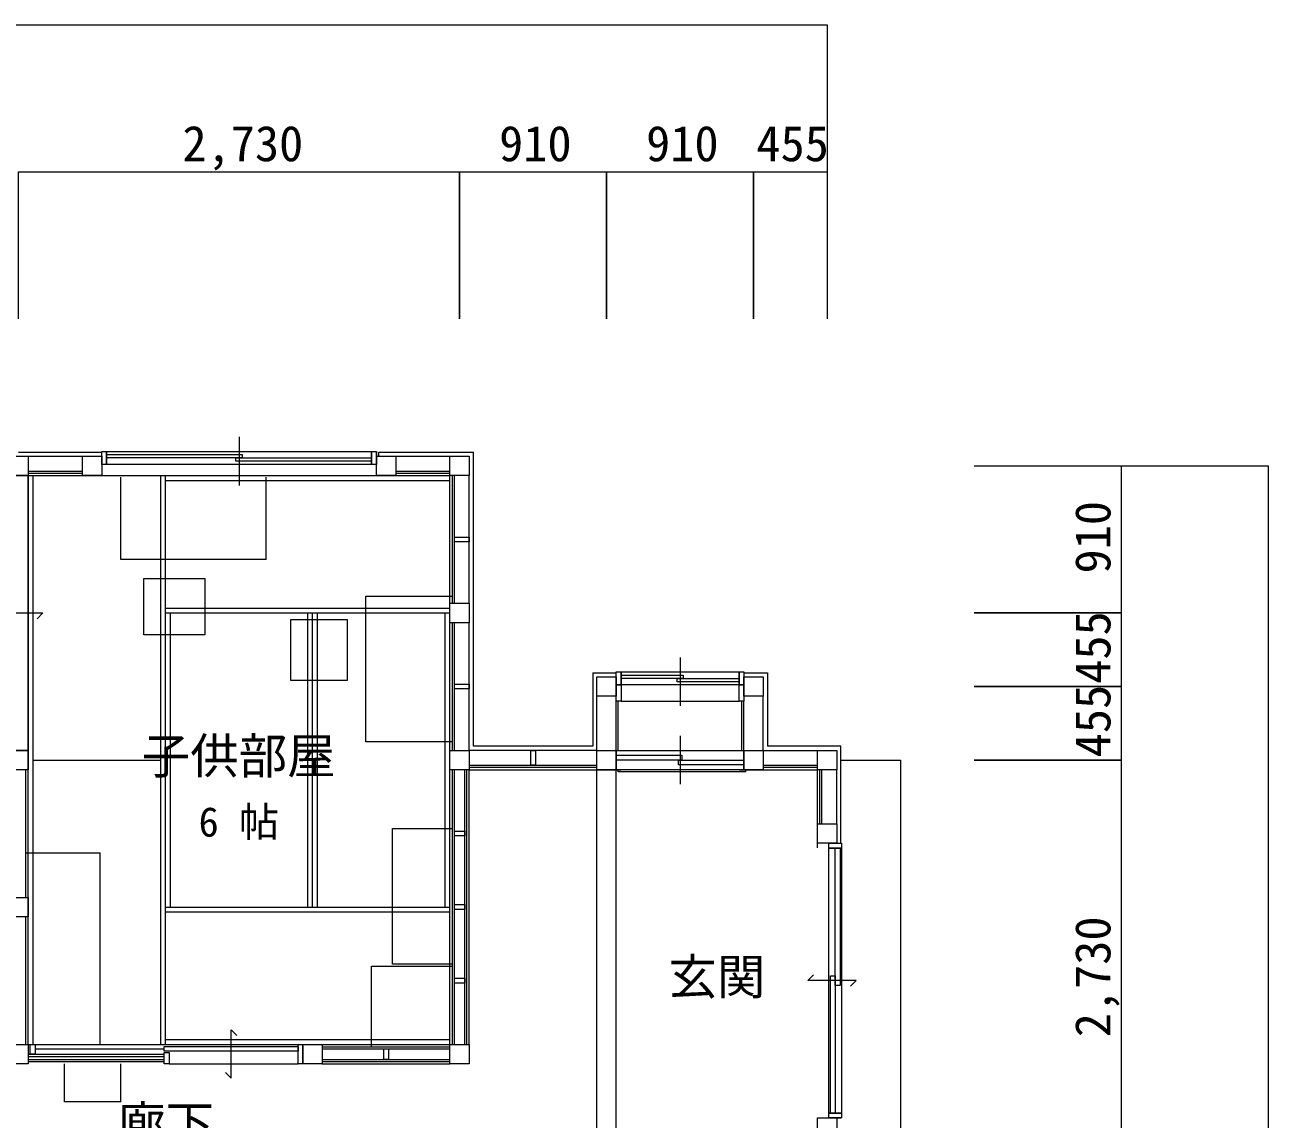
# Model space of a CAD drawing. Units: millimetres, scale not verified. Extents: x -10898 to 10315, y -7812 to 8396.
# Drawn here: x 2619 to 10315, y 1340 to 8112 of the extents above; entities that cross this region are included whole.
import ezdxf
from ezdxf.enums import TextEntityAlignment as Align

# ---------------------------------------------------------------- set-up
doc = ezdxf.new("R2010")
doc.units = ezdxf.units.MM
doc.header["$LTSCALE"] = 100
for name, color, linetype, lineweight in [('0-1_HSRFRAME_KUDA', 7, 'Continuous', 18), ('0-7_HSRFRAME_KUDA_Y', 7, 'Continuous', 18), ('0-D_G_MAHSRFRAME', 7, 'Continuous', 18), ('1-0_N_MAHSRFRAME', 7, 'Continuous', 18), ('1-3_G_MAJIKIRI', 7, 'Continuous', 18), ('1-4_N_MAJIKIRI', 7, 'Continuous', 18), ('1-5_G_MAJIKIRI_S', 7, 'Continuous', 18), ('1-6_N_MAJIKIRI_S', 7, 'Continuous', 18), ('1-7_GENKANKAMATI', 7, 'Continuous', 18), ('1-E_G_TATEGU', 7, 'Continuous', 18), ('1-F_N_TATEGU', 7, 'Continuous', 18), ('2-0_GTTG_MADOWAKU', 7, 'Continuous', 18), ('2-B_NTTG_WAKU', 7, 'Continuous', 18), ('3-1_N_BUHIN', 7, 'Continuous', 18), ('3-4_MENISYOU', 7, 'Continuous', 18), ('3-8_SUNPOUSEN', 7, 'Continuous', 18), ('6-D_POCHI', 7, 'Continuous', 18)]:
    doc.layers.add(name, color=color, linetype=linetype, lineweight=lineweight)
doc.layers.add('3-5_JIDOU_MEISYOU', color=7, linetype='Continuous')
doc.layers.add('3-7_YUKALEVEL', color=7, linetype='Continuous')
doc.styles.add('ＭＳ ゴシック', font='')
doc.styles.get('ＭＳ ゴシック').set_extended_font_data('MS Gothic')

msp = doc.modelspace()

# ---------------------------------------------------------------- linework, layer by layer
at = {"layer": '0-1_HSRFRAME_KUDA'}
for points in [[(6160, 3957.5), (6160, 4077.5), (6280, 4077.5), (6280, 3957.5)], [(7070, 3957.5), (7070, 4077.5), (7190, 4077.5), (7190, 3957.5)]]:
    msp.add_lwpolyline(points, close=True, dxfattribs=at)
at = {"layer": '0-7_HSRFRAME_KUDA_Y'}
for points in [[(2520, 5322.5), (2520, 5442.5), (2640, 5442.5), (2640, 5322.5)], [(2975, 5322.5), (2975, 5442.5), (3095, 5442.5), (3095, 5322.5)], [(4795, 5322.5), (4795, 5442.5), (4915, 5442.5), (4915, 5322.5)], [(5250, 5322.5), (5250, 5442.5), (5370, 5442.5), (5370, 5322.5)], [(5250, 4412.5), (5250, 4532.5), (5370, 4532.5), (5370, 4412.5)], [(2520, 3502.5), (2520, 3622.5), (2640, 3622.5), (2640, 3502.5)], [(5250, 3502.5), (5250, 3622.5), (5370, 3622.5), (5370, 3502.5)], [(6160, 3502.5), (6160, 3622.5), (6280, 3622.5), (6280, 3502.5)], [(7070, 3502.5), (7070, 3622.5), (7190, 3622.5), (7190, 3502.5)], [(7525, 3502.5), (7525, 3622.5), (7645, 3622.5), (7645, 3502.5)], [(7525, 3047.5), (7525, 3167.5), (7645, 3167.5), (7645, 3047.5)], [(2520, 2592.5), (2520, 2712.5), (2640, 2712.5), (2640, 2592.5)], [(2520, 1682.5), (2520, 1802.5), (2640, 1802.5), (2640, 1682.5)], [(4340, 1682.5), (4340, 1802.5), (4460, 1802.5), (4460, 1682.5)], [(5250, 1682.5), (5250, 1802.5), (5370, 1802.5), (5370, 1682.5)], [(7525, 1227.5), (7525, 1347.5), (7645, 1347.5), (7645, 1227.5)]]:
    msp.add_lwpolyline(points, close=True, dxfattribs=at)
at = {"layer": '0-D_G_MAHSRFRAME'}
for points in [[(5277.5, 4942.5), (5370, 4942.5), (5370, 4912.5), (5277.5, 4912.5)], [(5370, 4002.5), (5277.5, 4002.5), (5277.5, 4032.5), (5370, 4032.5)], [(5750, 3530), (5750, 3622.5), (5780, 3622.5), (5780, 3530)]]:
    msp.add_lwpolyline(points, close=True, dxfattribs=at)
at = {"layer": '1-0_N_MAHSRFRAME'}
for points in [[(5342.5, 3092.5), (5277.5, 3092.5), (5277.5, 3122.5), (5342.5, 3122.5)], [(5342.5, 2637.5), (5277.5, 2637.5), (5277.5, 2667.5), (5342.5, 2667.5)], [(5342.5, 2182.5), (5277.5, 2182.5), (5277.5, 2212.5), (5342.5, 2212.5)], [(4840, 1710), (4840, 1775), (4870, 1775), (4870, 1710)]]:
    msp.add_lwpolyline(points, close=True, dxfattribs=at)
at = {"layer": '1-3_G_MAJIKIRI'}
for p, q in [((2640, 5442.5), (2975, 5442.5)), ((4915, 5442.5), (5250, 5442.5)), ((2640, 5350), (2975, 5350)), ((4915, 5350), (5250, 5350)), ((5277.5, 4532.5), (5277.5, 5322.5)), ((5370, 4532.5), (5370, 5322.5)), ((5277.5, 3622.5), (5277.5, 4412.5)), ((5370, 3622.5), (5370, 4412.5)), ((6160, 3622.5), (6160, 3957.5)), ((6280, 3622.5), (6280, 3927.5)), ((7070, 3622.5), (7070, 3927.5)), ((7190, 3622.5), (7190, 3957.5)), ((6160, 3622.5), (5370, 3622.5)), ((7190, 3622.5), (7525, 3622.5)), ((5370, 3530), (6160, 3530)), ((7190, 3530), (7525, 3530)), ((7552.5, 3167.5), (7552.5, 3502.5)), ((7645, 3167.5), (7645, 3502.5))]:
    msp.add_line(p, q, dxfattribs=at)
at = {"layer": '1-4_N_MAJIKIRI'}
for p, q in [((5277.5, 1802.5), (5277.5, 3502.5)), ((5342.5, 1802.5), (5342.5, 3502.5)), ((4460, 1775), (5250, 1775)), ((2640, 1697.5), (3481.2, 1697.5)), ((4460, 1710), (5250, 1710))]:
    msp.add_line(p, q, dxfattribs=at)
at = {"layer": '1-5_G_MAJIKIRI_S'}
for p, q in [((2580, 5467.5), (3095, 5467.5)), ((4810, 5467.5), (5395, 5467.5)), ((4810, 5442.5), (4810, 5467.5)), ((5395, 4472.5), (5395, 5467.5)), ((5395, 3647.5), (5395, 4472.5)), ((6135, 4102.5), (6135, 3647.5)), ((6135, 4102.5), (6280, 4102.5)), ((7070, 4102.5), (7215, 4102.5)), ((7215, 4102.5), (7215, 3647.5)), ((6135, 3647.5), (5395, 3647.5)), ((7670, 3647.5), (7215, 3647.5)), ((7670, 3047.5), (7670, 3647.5))]:
    msp.add_line(p, q, dxfattribs=at)
at = {"layer": '1-6_N_MAJIKIRI_S'}
for p, q in [((2640, 5337.5), (2975, 5337.5)), ((4915, 5337.5), (5250, 5337.5)), ((5265, 4532.5), (5265, 5322.5)), ((5265, 3622.5), (5265, 4412.5)), ((6292.5, 3622.5), (6292.5, 3927.5)), ((7057.5, 3622.5), (7057.5, 3927.5)), ((2625, 2712.5), (2625, 3502.5)), ((5265, 1802.5), (5265, 3502.5)), ((5355, 1802.5), (5355, 3502.5)), ((5370, 3517.5), (6160, 3517.5)), ((7190, 3517.5), (7525, 3517.5)), ((7540, 3167.5), (7540, 3502.5)), ((2625, 1802.5), (2625, 2592.5)), ((4460, 1787.5), (5250, 1787.5)), ((4460, 1697.5), (5250, 1697.5))]:
    msp.add_line(p, q, dxfattribs=at)
at = {"layer": '1-7_GENKANKAMATI'}
for p, q in [((6160, 892.5), (6160, 3502.5)), ((6280, 892.5), (6280, 3502.5))]:
    msp.add_line(p, q, dxfattribs=at)
at = {"layer": '1-E_G_TATEGU'}
for p, q in [((3945, 5562.5), (3945, 5262.5)), ((6675, 4197.5), (6675, 3897.5)), ((7465, 2197.5), (7500.4, 2232.9)), ((7765, 2197.5), (7465, 2197.5)), ((7765, 2197.5), (7729.6, 2162.1))]:
    msp.add_line(p, q, dxfattribs=at)
for points in [[(3095, 5392.5), (3095, 5472.5), (3125, 5472.5), (3125, 5392.5)], [(3125, 5392.5), (3125, 5472.5), (4765, 5472.5), (4765, 5392.5)], [(4765, 5392.5), (4765, 5472.5), (4795, 5472.5), (4795, 5392.5)], [(3125, 5432.5), (3125, 5452.5), (3964.3, 5452.5), (3964.3, 5432.5)], [(3925.7, 5412.5), (3925.7, 5432.5), (4765, 5432.5), (4765, 5412.5)], [(6280, 4027.5), (6280, 4107.5), (6310, 4107.5), (6310, 4027.5)], [(6310, 4027.5), (6310, 4107.5), (7040, 4107.5), (7040, 4027.5)], [(6310, 4067.5), (6310, 4087.5), (6693.2, 4087.5), (6693.2, 4067.5)], [(7040, 4027.5), (7040, 4107.5), (7070, 4107.5), (7070, 4027.5)], [(6656.8, 4047.5), (6656.8, 4067.5), (7040, 4067.5), (7040, 4047.5)], [(7675, 3047.5), (7675, 3017.5), (7595, 3017.5), (7595, 3047.5)], [(7675, 3017.5), (7675, 1377.5), (7595, 1377.5), (7595, 3017.5)], [(7665, 3017.5), (7665, 2167.9), (7635, 2167.9), (7635, 3017.5)], [(7635, 2227.1), (7635, 1377.5), (7605, 1377.5), (7605, 2227.1)], [(7675, 1377.5), (7675, 1347.5), (7595, 1347.5), (7595, 1377.5)]]:
    msp.add_lwpolyline(points, close=True, dxfattribs=at)
at = {"layer": '1-F_N_TATEGU'}
for p, q in [((2430, 4472.5), (2730, 4472.5)), ((2730, 4472.5), (2694.6, 4437.1)), ((6675, 3712.5), (6675, 3412.5)), ((3895.6, 1592.5), (3895.6, 1892.5)), ((3931, 1857.1), (3895.6, 1892.5)), ((2682.5, 1802.5), (4310, 1802.5)), ((2682.5, 1775.5), (3481.2, 1775.5)), ((2640, 1742.5), (3481.2, 1742.5)), ((2640, 1727.5), (3481.2, 1727.5)), ((2640, 1710), (3481.2, 1710)), ((3511.2, 1682.5), (4310, 1682.5)), ((3860.3, 1627.9), (3895.6, 1592.5))]:
    msp.add_line(p, q, dxfattribs=at)
for points in [[(2520, 3622.5), (2520, 5322.5), (2640, 5322.5), (2640, 3622.5)], [(6280, 3622.5), (7070, 3622.5), (7070, 3502.5), (6280, 3502.5)], [(6280, 3592.5), (6684.9, 3592.5), (6684.9, 3562.5), (6280, 3562.5)], [(6665.1, 3562.5), (7070, 3562.5), (7070, 3532.5), (6665.1, 3532.5)], [(3481.2, 1790.5), (4310, 1790.5), (4310, 1760.5), (3481.2, 1760.5)]]:
    msp.add_lwpolyline(points, close=True, dxfattribs=at)
at = {"layer": '2-0_GTTG_MADOWAKU'}
msp.add_line((6310, 3927.5), (7040, 3927.5), dxfattribs=at)
for points in [[(6310, 4027.5), (6310, 3927.5), (6280, 3927.5), (6280, 4027.5)], [(7040, 3927.5), (7040, 4027.5), (7070, 4027.5), (7070, 3927.5)]]:
    msp.add_lwpolyline(points, close=True, dxfattribs=at)
at = {"layer": '2-B_NTTG_WAKU'}
for points in [[(2652.5, 1802.5), (2682.5, 1802.5), (2682.5, 1742.5), (2652.5, 1742.5)], [(4310, 1802.5), (4340, 1802.5), (4340, 1682.5), (4310, 1682.5)], [(3481.2, 1752.5), (3511.2, 1752.5), (3511.2, 1682.5), (3481.2, 1682.5)]]:
    msp.add_lwpolyline(points, close=True, dxfattribs=at)
at = {"layer": '3-1_N_BUHIN'}
for p, q in [((3211.9, 4802.6), (3211.9, 5312.5)), ((4111.9, 4802.6), (4111.9, 5312.5)), ((4111.9, 4802.6), (3211.9, 4802.6)), ((4730.1, 4576.1), (5265, 4576.1)), ((7082.5, 3490), (7082.5, 3502.5)), ((4895, 3138.4), (5265, 3138.4)), ((2625, 2987.5), (3085, 2987.5)), ((3085, 1802.5), (3085, 2987.5)), ((3213.2, 1447.5), (3213.2, 1682.5))]:
    msp.add_line(p, q, dxfattribs=at)
for points in [[(3355.6, 4337.5), (3355.6, 4686.3), (3733.7, 4686.3), (3733.7, 4337.5)], [(4265, 4432.4), (4613.8, 4432.4), (4613.8, 4054.2), (4265, 4054.2)]]:
    msp.add_lwpolyline(points, close=True, dxfattribs=at)
for points in [[(5265, 3676.1), (4730.1, 3676.1), (4730.1, 4576.1)], [(7082.5, 3490), (6292.5, 3490), (6292.5, 3502.5)], [(5265, 2298.4), (4895, 2298.4), (4895, 3138.4)], [(4765, 1787.5), (4765, 2287.5), (5265, 2287.5)], [(3213.2, 1447.5), (2863.2, 1447.5), (2863.2, 1682.5)]]:
    msp.add_lwpolyline(points, dxfattribs=at)
at = {"layer": '3-4_MENISYOU'}
for p, q in [((4795, 5442.5), (4795, 5470)), ((2640, 5322.5), (3122.5, 5322.5)), ((2670, 1802.5), (2670, 5322.5)), ((3460, 5322.5), (3490, 5322.5)), ((3460, 1802.5), (3460, 5322.5)), ((3490, 1802.5), (3490, 5322.5)), ((3490, 5322.5), (5250, 5322.5)), ((3490, 5292.5), (3490, 5322.5)), ((4915, 5322.5), (5250, 5322.5)), ((5250, 4532.5), (5250, 5322.5)), ((5250, 1802.5), (5250, 5322.5)), ((3490, 4502.5), (5250, 4502.5)), ((3490, 4472.5), (3490, 4502.5)), ((3520, 2652.5), (3520, 4472.5)), ((4370, 4472.5), (4400, 4472.5)), ((4370, 2652.5), (4370, 4472.5)), ((4400, 2652.5), (4400, 4472.5)), ((4430, 2652.5), (4430, 4472.5)), ((5250, 3622.5), (5250, 4412.5)), ((5250, 2652.5), (5250, 4412.5)), ((2640, 2712.5), (2640, 3650)), ((2670, 3562.5), (3460, 3562.5)), ((5250, 1802.5), (5250, 3502.5)), ((5370, 1802.5), (5370, 3502.5)), ((5370, 3502.5), (6307.5, 3502.5)), ((7042.5, 3502.5), (7525, 3502.5)), ((7525, 3020), (7525, 3502.5)), ((3490, 2652.5), (3520, 2652.5)), ((3490, 2652.5), (5250, 2652.5)), ((3490, 2622.5), (3490, 2652.5)), ((3490, 2622.5), (5250, 2622.5)), ((4400, 2652.5), (4430, 2652.5)), ((5220, 2652.5), (5250, 2652.5)), ((5250, 2622.5), (5250, 2652.5)), ((2640, 1802.5), (2640, 2592.5)), ((2640, 1802.5), (5250, 1802.5)), ((2640, 1802.5), (2670, 1802.5)), ((3460, 1802.5), (3490, 1802.5)), ((3490, 1802.5), (5250, 1802.5)), ((4340, 1682.5), (4340, 1802.5)), ((4460, 1802.5), (5250, 1802.5)), ((5250, 1802.5), (5250, 1832.5)), ((4460, 1682.5), (5250, 1682.5)), ((7645, 1347.5), (7672.5, 1347.5))]:
    msp.add_line(p, q, dxfattribs=at)
for points in [[(2640, 1802.5), (2640, 5322.5), (5250, 5322.5)], [(2640, 1802.5), (2640, 5322.5), (2670, 5322.5)], [(3490, 5292.5), (5250, 5292.5), (5250, 5322.5)], [(3490, 4472.5), (5250, 4472.5), (5250, 4502.5)], [(3490, 2652.5), (3490, 4472.5), (3520, 4472.5)], [(4370, 2652.5), (4400, 2652.5), (4400, 4472.5), (4430, 4472.5)], [(5220, 2652.5), (5220, 4472.5), (5250, 4472.5)], [(3490, 1802.5), (3490, 1832.5), (5250, 1832.5)]]:
    msp.add_lwpolyline(points, dxfattribs=at)
at = {"layer": '3-8_SUNPOUSEN'}
for points in [[(-7885, 7202.5), (-7885, 8112.5), (7585, 8112.5), (7585, 7202.5)], [(2580, 6292.5), (2580, 7202.5), (5310, 7202.5), (5310, 6292.5)], [(5310, 6292.5), (5310, 7202.5), (6220, 7202.5), (6220, 6292.5)], [(6220, 6292.5), (6220, 7202.5), (7130, 7202.5), (7130, 6292.5)], [(7130, 6292.5), (7130, 7202.5), (7585, 7202.5), (7585, 6292.5)], [(8495, 5382.5), (9405, 5382.5), (9405, 4472.5), (8495, 4472.5)], [(9405, 5382.5), (10315, 5382.5), (10315, -5082.5), (9405, -5082.5)], [(8495, 4472.5), (9405, 4472.5), (9405, 4017.5), (8495, 4017.5)], [(8495, 4017.5), (9405, 4017.5), (9405, 3562.5), (8495, 3562.5)], [(8495, 3562.5), (9405, 3562.5), (9405, 832.5), (8495, 832.5)]]:
    msp.add_lwpolyline(points, dxfattribs=at)
at = {"layer": '6-D_POCHI'}
msp.add_lwpolyline([(7670, 3562.5), (8040, 3562.5), (8040, 832.5)], dxfattribs=at)

# ---------------------------------------------------------------- texts
at = {"layer": '3-5_JIDOU_MEISYOU', "style": 'ＭＳ ゴシック'}
for s, p in [('子供部屋', (3342.4, 3412.2)), ('玄関', (6602.5, 2045.2)), ('廊下', (3190, 1135.2))]:
    msp.add_text(s, height=219.9, dxfattribs=at).set_placement(p, align=Align.BOTTOM_LEFT)
at = {"layer": '3-7_YUKALEVEL', "style": 'ＭＳ ゴシック'}
msp.add_text('6 帖', height=183.3, dxfattribs=at).set_placement((3694, 3033.2), align=Align.BOTTOM_LEFT)
at = {"layer": '3-8_SUNPOUSEN', "style": 'ＭＳ ゴシック'}
for s, p in [('2,730', (3594, 7202.5)), ('910', (5554.4, 7202.5)), ('910', (6464.4, 7202.5)), ('455', (7146.9, 7202.5))]:
    msp.add_text(s, height=219.9, dxfattribs=at).set_placement(p, align=Align.BOTTOM_LEFT)
for s, p in [('910', (9405, 4716.9)), ('455', (9405, 4034.4)), ('455', (9405, 3579.4)), ('2,730', (9405, 1846.5))]:
    msp.add_text(s, height=219.9, rotation=90, dxfattribs=at).set_placement(p, align=Align.BOTTOM_LEFT)

doc.saveas('drawing.dxf')
